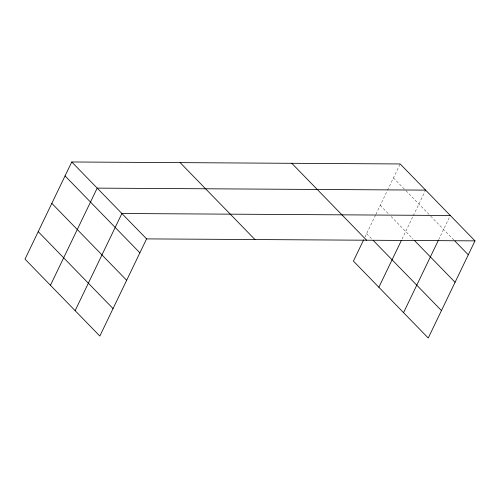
<?xml version="1.0" encoding="UTF-8"?>
<svg xmlns="http://www.w3.org/2000/svg" width="500" height="500" viewBox="0 0 500 500"><rect width="100%" height="100%" fill="white"/><g stroke="black" fill="none" stroke-linecap="round" stroke-linejoin="round"><path stroke-width="0.38" stroke-dasharray="2.5 1.88" d="M364.975 237.081L375.594 215.012M375.931 214.325L387.188 190.938M387.512 190.25L400.169 163.956M402.038 239.1L412.956 216.4M413.288 215.719L425.613 190.113M438.644 239.725L450.306 215.494M393.462 177.894L405.369 190.131M405.913 190.694L430.181 215.631M430.712 216.188L453.8 239.913M380.244 205.356L388.906 214.256M391.075 216.481L413.206 239.231M366.631 233.65L372.044 239.213"/><path stroke-width="0.75" d="M475 240.875L400.169 163.956L71.756 161.975L25 259.125L99.831 336.044L146.588 238.894L475 240.875L428.244 338.025L353.413 261.106L363.656 239.825M50.444 285.275L97.2 188.125L425.613 190.113M75.138 310.656L121.894 213.506L450.306 215.494M378.856 287.262L401.369 240.475M403.55 312.644L438.312 240.413M454.875 241.019L468.294 254.812M414.281 240.338L455.075 282.275M373.125 240.325L441.463 310.569M291.794 163.3L366.625 240.219M180.131 162.625L254.963 239.544M71.756 161.975L146.588 238.894M65.05 175.906L139.881 252.825M51.831 203.369L126.662 280.287M38.219 231.663L113.05 308.581"/></g></svg>
